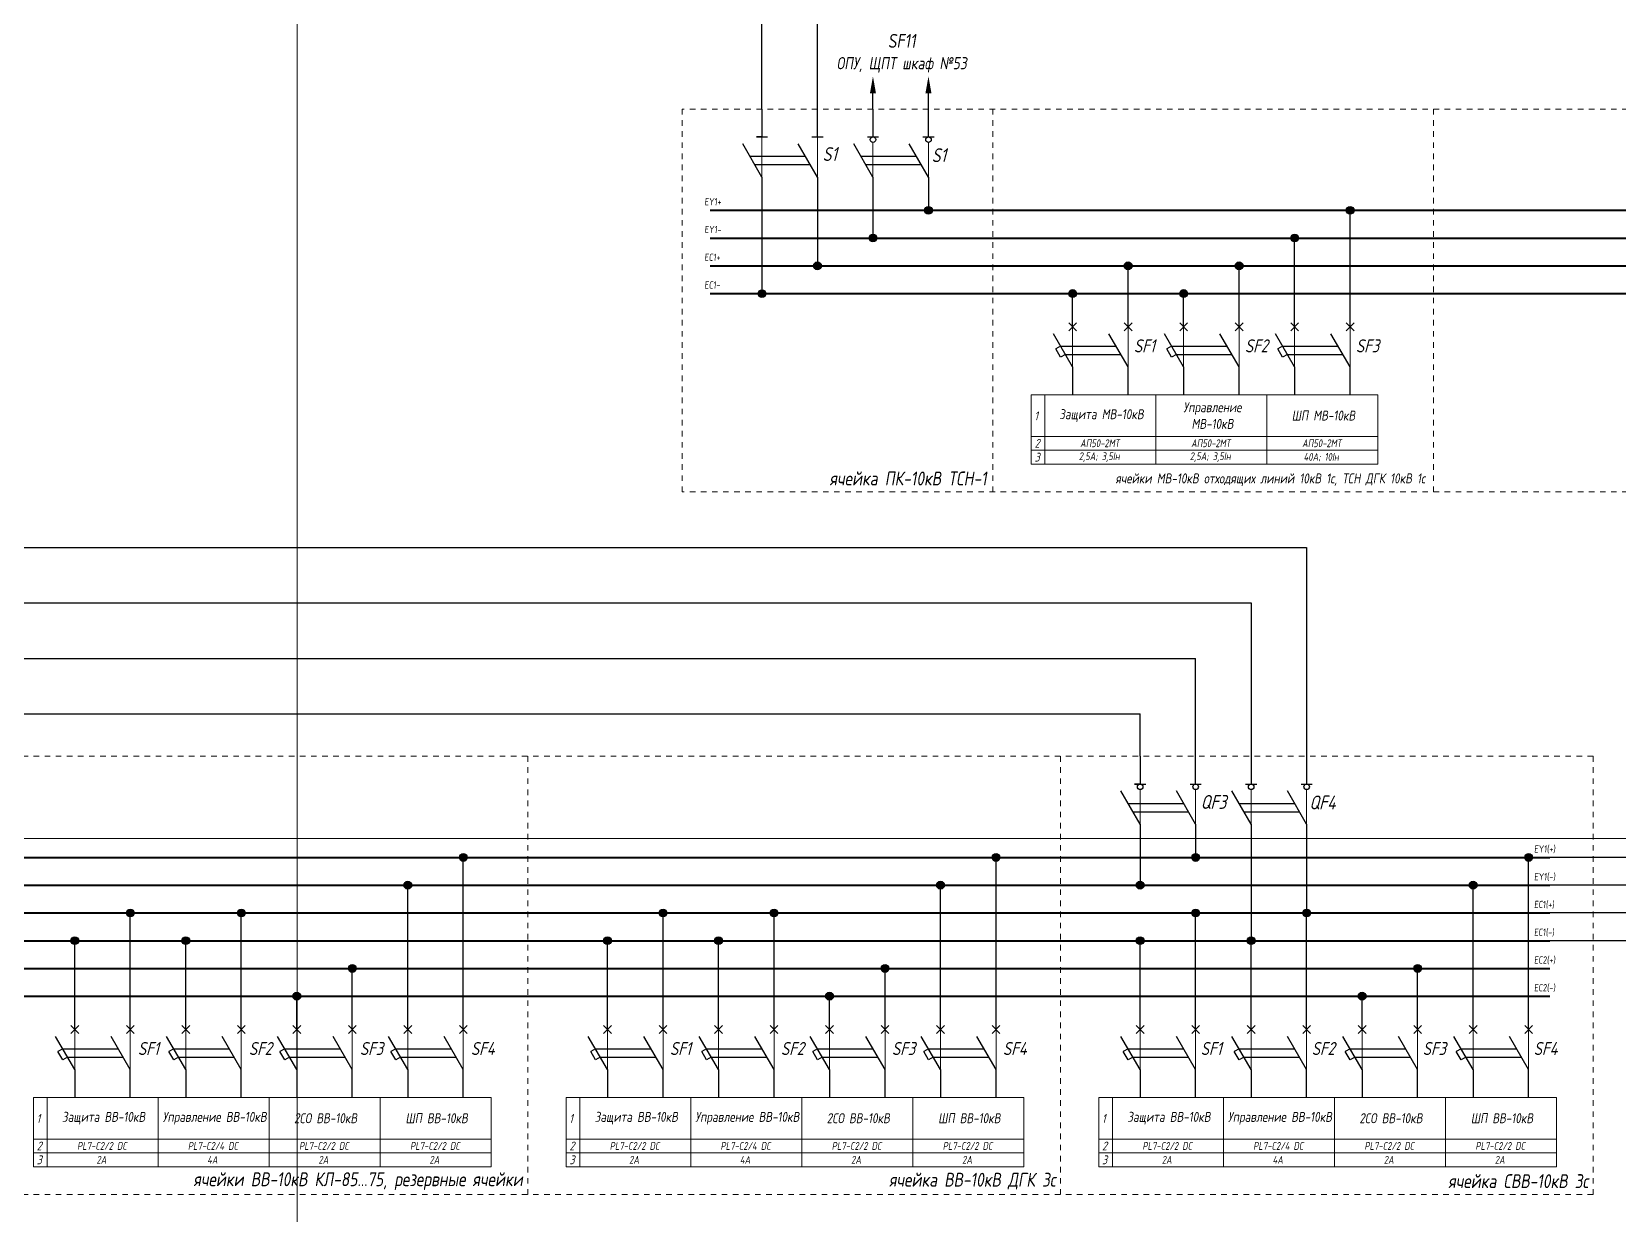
# Model space of a CAD drawing. Header units: millimetres. Extents: x 9 to 5215, y -207 to 4633.
# Drawn here: x 1338.5 to 1624.4, y 3935.3 to 4148.4 of the extents above; entities that cross this region are included whole.
import ezdxf

# ---------------------------------------------------------------- set-up
doc = ezdxf.new("R2010")
doc.units = ezdxf.units.MM
doc.linetypes.add('JIS_02_1.0', pattern=[2, 1, -1])
doc.layers.add('Разрывы', color=10, linetype='Continuous')
doc.layers.add('Рамка', color=1, linetype='Continuous', plot=False)
doc.styles.add('eskdw', font='GOST_ANT.TTF', dxfattribs={"oblique": 10})
doc.styles.get("Standard").update_dxf_attribs({"font": 'GOST_ANT.TTF', "oblique": 10, "height": 2.5})
doc.styles.add('Гост', font='GOST_ANT.TTF', dxfattribs={"oblique": 10, "height": 1.4})
doc.styles.add('Шины', font='gost_1.ttf', dxfattribs={"oblique": 5, "height": 1.2})

msp = doc.modelspace()

# ---------------------------------------------------------------- hatches: boundary and pattern name
for points in [[(1500.79, 4116.19, 1), (1499.39, 4116.19, 1)], [(1500.79, 4116.19, 1), (1499.39, 4116.19, 1)], [(1576.77, 4116.19, 1), (1575.37, 4116.19, 1)], [(1576.77, 4116.19, 1), (1575.37, 4116.19, 1)], [(1490.79, 4111.19, 1), (1489.39, 4111.19, 1)], [(1490.79, 4111.19, 1), (1489.39, 4111.19, 1)], [(1490.79, 4111.19, 1), (1489.39, 4111.19, 1)], [(1566.77, 4111.19, 1), (1565.37, 4111.19, 1)], [(1566.77, 4111.19, 1), (1565.37, 4111.19, 1)], [(1566.77, 4111.19, 1), (1565.37, 4111.19, 1)], [(1480.79, 4106.19, 1), (1479.39, 4106.19, 1)], [(1480.79, 4106.19, 1), (1479.39, 4106.19, 1)], [(1480.79, 4106.19, 1), (1479.39, 4106.19, 1)], [(1480.79, 4106.19, 1), (1479.39, 4106.19, 1)], [(1536.77, 4106.19, 1), (1535.37, 4106.19, 1)], [(1536.77, 4106.19, 1), (1535.37, 4106.19, 1)], [(1556.77, 4106.19, 1), (1555.37, 4106.19, 1)], [(1556.77, 4106.19, 1), (1555.37, 4106.19, 1)], [(1470.79, 4101.18, 1), (1469.39, 4101.18, 1)], [(1470.79, 4101.18, 1), (1469.39, 4101.18, 1)], [(1470.79, 4101.18, 1), (1469.39, 4101.18, 1)], [(1470.79, 4101.18, 1), (1469.39, 4101.18, 1)], [(1526.77, 4101.19, 1), (1525.37, 4101.19, 1)], [(1526.77, 4101.19, 1), (1525.37, 4101.19, 1)], [(1526.77, 4101.19, 1), (1525.37, 4101.19, 1)], [(1546.77, 4101.19, 1), (1545.37, 4101.19, 1)], [(1546.77, 4101.19, 1), (1545.37, 4101.19, 1)], [(1546.77, 4101.19, 1), (1545.37, 4101.19, 1)], [(1416.98, 3999.59, 1), (1415.58, 3999.59, 1)], [(1416.98, 3999.59, 1), (1415.58, 3999.59, 1)], [(1512.96, 3999.59, 1), (1511.56, 3999.59, 1)], [(1512.96, 3999.59, 1), (1511.56, 3999.59, 1)], [(1548.93, 3999.59, 1), (1547.53, 3999.59, 1)], [(1548.93, 3999.59, 1), (1547.53, 3999.59, 1)], [(1608.93, 3999.59, 1), (1607.53, 3999.59, 1)], [(1608.93, 3999.59, 1), (1607.53, 3999.59, 1)], [(1406.98, 3994.59, 1), (1405.58, 3994.59, 1)], [(1406.98, 3994.59, 1), (1405.58, 3994.59, 1)], [(1406.98, 3994.59, 1), (1405.58, 3994.59, 1)], [(1502.96, 3994.59, 1), (1501.56, 3994.59, 1)], [(1502.96, 3994.59, 1), (1501.56, 3994.59, 1)], [(1502.96, 3994.59, 1), (1501.56, 3994.59, 1)], [(1538.93, 3994.59, 1), (1537.53, 3994.59, 1)], [(1538.93, 3994.59, 1), (1537.53, 3994.59, 1)], [(1538.93, 3994.59, 1), (1537.53, 3994.59, 1)], [(1598.93, 3994.59, 1), (1597.53, 3994.59, 1)], [(1598.93, 3994.59, 1), (1597.53, 3994.59, 1)], [(1598.93, 3994.59, 1), (1597.53, 3994.59, 1)], [(1356.98, 3989.59, 1), (1355.58, 3989.59, 1)], [(1356.98, 3989.59, 1), (1355.58, 3989.59, 1)], [(1376.98, 3989.59, 1), (1375.58, 3989.59, 1)], [(1376.98, 3989.59, 1), (1375.58, 3989.59, 1)], [(1452.96, 3989.59, 1), (1451.56, 3989.59, 1)], [(1452.96, 3989.59, 1), (1451.56, 3989.59, 1)], [(1472.96, 3989.59, 1), (1471.56, 3989.59, 1)], [(1472.96, 3989.59, 1), (1471.56, 3989.59, 1)], [(1548.93, 3989.59, 1), (1547.53, 3989.59, 1)], [(1548.93, 3989.59, 1), (1547.53, 3989.59, 1)], [(1568.93, 3989.59, 1), (1567.53, 3989.59, 1)], [(1568.93, 3989.59, 1), (1567.53, 3989.59, 1)], [(1568.93, 3989.59, 1), (1567.53, 3989.59, 1)], [(1568.93, 3989.59, 1), (1567.53, 3989.59, 1)], [(1568.93, 3989.59, 1), (1567.53, 3989.59, 1)], [(1568.93, 3989.59, 1), (1567.53, 3989.59, 1)], [(1346.98, 3984.59, 1), (1345.58, 3984.59, 1)], [(1346.98, 3984.59, 1), (1345.58, 3984.59, 1)], [(1346.98, 3984.59, 1), (1345.58, 3984.59, 1)], [(1366.98, 3984.59, 1), (1365.58, 3984.59, 1)], [(1366.98, 3984.59, 1), (1365.58, 3984.59, 1)], [(1366.98, 3984.59, 1), (1365.58, 3984.59, 1)], [(1442.96, 3984.59, 1), (1441.56, 3984.59, 1)], [(1442.96, 3984.59, 1), (1441.56, 3984.59, 1)], [(1442.96, 3984.59, 1), (1441.56, 3984.59, 1)], [(1462.96, 3984.59, 1), (1461.56, 3984.59, 1)], [(1462.96, 3984.59, 1), (1461.56, 3984.59, 1)], [(1462.96, 3984.59, 1), (1461.56, 3984.59, 1)], [(1538.93, 3984.59, 1), (1537.53, 3984.59, 1)], [(1538.93, 3984.59, 1), (1537.53, 3984.59, 1)], [(1538.93, 3984.59, 1), (1537.53, 3984.59, 1)], [(1558.93, 3984.59, 1), (1557.53, 3984.59, 1)], [(1558.93, 3984.59, 1), (1557.53, 3984.59, 1)], [(1558.93, 3984.59, 1), (1557.53, 3984.59, 1)], [(1558.93, 3984.59, 1), (1557.53, 3984.59, 1)], [(1558.93, 3984.59, 1), (1557.53, 3984.59, 1)], [(1558.93, 3984.59, 1), (1557.53, 3984.59, 1)], [(1558.93, 3984.59, 1), (1557.53, 3984.59, 1)], [(1558.93, 3984.59, 1), (1557.53, 3984.59, 1)], [(1558.93, 3984.59, 1), (1557.53, 3984.59, 1)], [(1396.98, 3979.59, 1), (1395.58, 3979.59, 1)], [(1396.98, 3979.59, 1), (1395.58, 3979.59, 1)], [(1492.96, 3979.59, 1), (1491.56, 3979.59, 1)], [(1492.96, 3979.59, 1), (1491.56, 3979.59, 1)], [(1588.93, 3979.59, 1), (1587.53, 3979.59, 1)], [(1588.93, 3979.59, 1), (1587.53, 3979.59, 1)], [(1386.98, 3974.59, 1), (1385.58, 3974.59, 1)], [(1386.98, 3974.59, 1), (1385.58, 3974.59, 1)], [(1386.98, 3974.59, 1), (1385.58, 3974.59, 1)], [(1482.96, 3974.59, 1), (1481.56, 3974.59, 1)], [(1482.96, 3974.59, 1), (1481.56, 3974.59, 1)], [(1482.96, 3974.59, 1), (1481.56, 3974.59, 1)], [(1578.93, 3974.59, 1), (1577.53, 3974.59, 1)], [(1578.93, 3974.59, 1), (1577.53, 3974.59, 1)], [(1578.93, 3974.59, 1), (1577.53, 3974.59, 1)]]:
    msp.add_hatch(color=256).paths.add_polyline_path(points)

# ---------------------------------------------------------------- linework, layer by layer
for p, q in [((1470.09, 4134.43), (1470.09, 4247.02)), ((1480.09, 4134.43), (1480.09, 4247.02)), ((1490.09, 4134.42), (1490.09, 4137.25)), ((1500.09, 4134.42), (1500.09, 4137.25)), ((1470.09, 4134.42), (1470.09, 4129.42)), ((1480.09, 4129.42), (1480.09, 4134.43)), ((1490.09, 4134.42), (1490.09, 4129.42)), ((1500.09, 4129.42), (1500.09, 4136.36)), ((1470.09, 4122.18), (1466.63, 4128.18)), ((1470.09, 4129.42), (1469.09, 4129.42)), ((1469.09, 4129.42), (1471.09, 4129.42)), ((1480.09, 4122.18), (1476.63, 4128.18)), ((1479.09, 4129.42), (1481.09, 4129.42)), ((1490.09, 4122.18), (1486.63, 4128.18)), ((1489.09, 4129.42), (1491.09, 4129.42)), ((1500.09, 4122.18), (1496.63, 4128.18)), ((1499.09, 4129.42), (1501.09, 4129.42)), ((1467.49, 4126.68), (1467.49, 4126.68)), ((1467.49, 4126.68), (1467.49, 4126.68)), ((1467.93, 4125.93), (1477.93, 4125.93)), ((1477.49, 4126.68), (1477.49, 4126.68)), ((1487.49, 4126.68), (1487.49, 4126.68)), ((1487.49, 4126.68), (1487.49, 4126.68)), ((1487.93, 4125.93), (1497.93, 4125.93)), ((1497.49, 4126.68), (1497.49, 4126.68)), ((1468.79, 4124.43), (1478.79, 4124.43)), ((1470.09, 4122.18), (1470.09, 4101.18)), ((1480.09, 4122.18), (1480.09, 4106.18)), ((1488.79, 4124.43), (1498.79, 4124.43)), ((1490.09, 4122.18), (1490.09, 4111.19)), ((1500.09, 4122.18), (1500.09, 4116.18)), ((1576.07, 4100.19), (1576.07, 4116.19)), ((1566.07, 4101.19), (1566.07, 4111.19)), ((1536.07, 4100.19), (1536.07, 4106.19)), ((1556.07, 4100.19), (1556.07, 4106.19)), ((1576.07, 4100.19), (1576.07, 4106.19)), ((1576.07, 4100.19), (1576.07, 4106.19)), ((1526.07, 4100.19), (1526.07, 4101.19)), ((1526.07, 4095.19), (1526.07, 4100.19)), ((1536.07, 4095.19), (1536.07, 4100.19)), ((1536.07, 4095.19), (1536.07, 4100.19)), ((1546.07, 4100.19), (1546.07, 4101.19)), ((1546.07, 4095.19), (1546.07, 4100.19)), ((1556.07, 4095.19), (1556.07, 4100.19)), ((1556.07, 4095.19), (1556.07, 4100.19)), ((1566.07, 4100.19), (1566.07, 4101.19)), ((1566.07, 4100.19), (1566.07, 4101.19)), ((1566.07, 4095.19), (1566.07, 4100.19)), ((1576.07, 4095.19), (1576.07, 4100.19)), ((1576.07, 4095.19), (1576.07, 4100.19)), ((1526.07, 4087.96), (1522.61, 4093.96)), ((1525.36, 4094.49), (1526.78, 4095.9)), ((1526.78, 4094.49), (1525.36, 4095.9)), ((1536.07, 4087.96), (1532.61, 4093.96)), ((1535.36, 4094.49), (1536.78, 4095.9)), ((1536.78, 4094.49), (1535.36, 4095.9)), ((1546.07, 4087.96), (1542.61, 4093.96)), ((1545.36, 4094.49), (1546.78, 4095.9)), ((1546.78, 4094.49), (1545.36, 4095.9)), ((1556.07, 4087.96), (1552.61, 4093.96)), ((1555.36, 4094.49), (1556.78, 4095.9)), ((1556.78, 4094.49), (1555.36, 4095.9)), ((1566.07, 4087.96), (1562.61, 4093.96)), ((1565.36, 4094.49), (1566.78, 4095.9)), ((1566.78, 4094.49), (1565.36, 4095.9)), ((1576.07, 4087.96), (1572.61, 4093.96)), ((1575.36, 4094.49), (1576.78, 4095.9)), ((1576.78, 4094.49), (1575.36, 4095.9)), ((1523.9, 4091.71), (1523.04, 4091.21)), ((1523.9, 4089.71), (1523.04, 4091.21)), ((1523.9, 4091.71), (1533.9, 4091.71)), ((1533.47, 4092.46), (1533.47, 4092.46)), ((1543.9, 4091.71), (1543.04, 4091.21)), ((1543.9, 4089.71), (1543.04, 4091.21)), ((1543.9, 4091.71), (1553.9, 4091.71)), ((1553.47, 4092.46), (1553.47, 4092.46)), ((1563.9, 4091.71), (1563.04, 4091.21)), ((1563.9, 4089.71), (1563.04, 4091.21)), ((1563.9, 4091.71), (1573.9, 4091.71)), ((1573.47, 4092.46), (1573.47, 4092.46)), ((1524.77, 4090.21), (1523.9, 4089.71)), ((1524.77, 4090.21), (1534.77, 4090.21)), ((1526.07, 4087.96), (1526.07, 4082.96)), ((1536.07, 4082.96), (1536.07, 4087.96)), ((1544.77, 4090.21), (1543.9, 4089.71)), ((1544.77, 4090.21), (1554.77, 4090.21)), ((1546.07, 4087.96), (1546.07, 4082.96)), ((1556.07, 4082.96), (1556.07, 4087.96)), ((1564.77, 4090.21), (1563.9, 4089.71)), ((1564.77, 4090.21), (1574.77, 4090.21)), ((1566.07, 4087.96), (1566.07, 4082.96)), ((1576.07, 4082.96), (1576.07, 4087.96)), ((1224.33, 4055.46), (1568.23, 4055.46)), ((1568.23, 4055.46), (1568.23, 4012.81)), ((1214.33, 4045.46), (1558.23, 4045.46)), ((1558.23, 4045.46), (1558.23, 4012.81)), ((1048.03, 4035.46), (1548.23, 4035.46)), ((1548.23, 4012.81), (1548.23, 4035.46)), ((1194.33, 4025.46), (1538.23, 4025.46)), ((1538.23, 4017.81), (1538.23, 4025.46)), ((1538.23, 4017.81), (1538.23, 4012.81)), ((1538.23, 4005.58), (1534.77, 4011.58)), ((1538.23, 4012.81), (1537.23, 4012.81)), ((1537.23, 4012.81), (1539.23, 4012.81)), ((1548.23, 4005.58), (1544.77, 4011.58)), ((1547.23, 4012.81), (1549.23, 4012.81)), ((1558.23, 4005.58), (1554.77, 4011.58)), ((1557.23, 4012.81), (1559.23, 4012.81)), ((1568.23, 4005.58), (1564.77, 4011.58)), ((1567.23, 4012.81), (1569.23, 4012.81)), ((1535.64, 4010.08), (1535.64, 4010.08)), ((1535.64, 4010.08), (1535.64, 4010.08)), ((1536.07, 4009.33), (1546.07, 4009.33)), ((1536.94, 4007.83), (1546.94, 4007.83)), ((1545.64, 4010.08), (1545.64, 4010.08)), ((1555.64, 4010.08), (1555.64, 4010.08)), ((1555.64, 4010.08), (1555.64, 4010.08)), ((1556.07, 4009.33), (1566.07, 4009.33)), ((1556.94, 4007.83), (1566.94, 4007.83)), ((1565.64, 4010.08), (1565.64, 4010.08)), ((1538.23, 4005.58), (1538.23, 3994.59)), ((1548.23, 4005.58), (1548.23, 3999.59)), ((1558.23, 4005.58), (1558.23, 3994.59)), ((1568.23, 4005.58), (1568.23, 3999.58)), ((1416.28, 3973.59), (1416.28, 3999.59)), ((1512.26, 3973.59), (1512.26, 3999.59)), ((1568.23, 3999.58), (1568.23, 3989.59)), ((1608.23, 3973.59), (1608.23, 3999.59)), ((1629.85, 3999.59), (1612.07, 3999.59)), ((1406.28, 3973.59), (1406.28, 3994.59)), ((1502.26, 3973.59), (1502.26, 3994.59)), ((1558.23, 3994.59), (1558.23, 3984.59)), ((1598.23, 3973.59), (1598.23, 3994.59)), ((1629.85, 3994.59), (1612.07, 3994.59)), ((1356.28, 3973.59), (1356.28, 3989.59)), ((1376.28, 3973.59), (1376.28, 3989.59)), ((1452.26, 3973.59), (1452.26, 3989.59)), ((1472.26, 3973.59), (1472.26, 3989.59)), ((1548.23, 3973.59), (1548.23, 3989.59)), ((1568.23, 3973.59), (1568.23, 3989.59)), ((1629.85, 3989.59), (1612.07, 3989.59)), ((1346.28, 3973.59), (1346.28, 3984.59)), ((1366.28, 3973.59), (1366.28, 3984.59)), ((1442.26, 3973.59), (1442.26, 3984.59)), ((1462.26, 3973.59), (1462.26, 3984.59)), ((1538.23, 3973.59), (1538.23, 3984.59)), ((1558.23, 3973.59), (1558.23, 3984.59)), ((1629.85, 3984.59), (1612.07, 3984.59)), ((1396.28, 3973.59), (1396.28, 3979.59)), ((1396.28, 3973.59), (1396.28, 3979.59)), ((1396.28, 3973.59), (1396.28, 3979.59)), ((1492.26, 3973.59), (1492.26, 3979.59)), ((1492.26, 3973.59), (1492.26, 3979.59)), ((1492.26, 3973.59), (1492.26, 3979.59)), ((1588.23, 3973.59), (1588.23, 3979.59)), ((1588.23, 3973.59), (1588.23, 3979.59)), ((1588.23, 3973.59), (1588.23, 3979.59)), ((1346.28, 3968.59), (1346.28, 3973.59)), ((1356.28, 3968.59), (1356.28, 3973.59)), ((1356.28, 3968.59), (1356.28, 3973.59)), ((1366.28, 3968.59), (1366.28, 3973.59)), ((1376.28, 3968.59), (1376.28, 3973.59)), ((1376.28, 3968.59), (1376.28, 3973.59)), ((1386.28, 3973.59), (1386.28, 3974.59)), ((1386.28, 3973.59), (1386.28, 3974.59)), ((1386.28, 3968.59), (1386.28, 3973.59)), ((1396.28, 3968.59), (1396.28, 3973.59)), ((1396.28, 3968.59), (1396.28, 3973.59)), ((1406.28, 3968.59), (1406.28, 3973.59)), ((1416.28, 3968.59), (1416.28, 3973.59)), ((1416.28, 3968.59), (1416.28, 3973.59)), ((1442.26, 3968.59), (1442.26, 3973.59)), ((1452.26, 3968.59), (1452.26, 3973.59)), ((1452.26, 3968.59), (1452.26, 3973.59)), ((1462.26, 3968.59), (1462.26, 3973.59)), ((1472.26, 3968.59), (1472.26, 3973.59)), ((1472.26, 3968.59), (1472.26, 3973.59)), ((1482.26, 3973.59), (1482.26, 3974.59)), ((1482.26, 3973.59), (1482.26, 3974.59)), ((1482.26, 3968.59), (1482.26, 3973.59)), ((1492.26, 3968.59), (1492.26, 3973.59)), ((1492.26, 3968.59), (1492.26, 3973.59)), ((1502.26, 3968.59), (1502.26, 3973.59)), ((1512.26, 3968.59), (1512.26, 3973.59)), ((1512.26, 3968.59), (1512.26, 3973.59)), ((1538.23, 3968.59), (1538.23, 3973.59)), ((1548.23, 3968.59), (1548.23, 3973.59)), ((1548.23, 3968.59), (1548.23, 3973.59)), ((1558.23, 3968.59), (1558.23, 3973.59)), ((1568.23, 3968.59), (1568.23, 3973.59)), ((1568.23, 3968.59), (1568.23, 3973.59)), ((1578.23, 3973.59), (1578.23, 3974.59)), ((1578.23, 3973.59), (1578.23, 3974.59)), ((1578.23, 3968.59), (1578.23, 3973.59)), ((1588.23, 3968.59), (1588.23, 3973.59)), ((1588.23, 3968.59), (1588.23, 3973.59)), ((1598.23, 3968.59), (1598.23, 3973.59)), ((1608.23, 3974.59), (1612.07, 3974.59)), ((1608.23, 3968.59), (1608.23, 3973.59)), ((1608.23, 3968.59), (1608.23, 3973.59)), ((1345.58, 3967.88), (1346.99, 3969.3)), ((1346.99, 3967.88), (1345.58, 3969.3)), ((1355.58, 3967.88), (1356.99, 3969.3)), ((1356.99, 3967.88), (1355.58, 3969.3)), ((1365.58, 3967.88), (1366.99, 3969.3)), ((1366.99, 3967.88), (1365.58, 3969.3)), ((1375.58, 3967.88), (1376.99, 3969.3)), ((1376.99, 3967.88), (1375.58, 3969.3)), ((1385.58, 3967.88), (1386.99, 3969.3)), ((1386.99, 3967.88), (1385.58, 3969.3)), ((1395.58, 3967.88), (1396.99, 3969.3)), ((1396.99, 3967.88), (1395.58, 3969.3)), ((1405.58, 3967.88), (1406.99, 3969.3)), ((1406.99, 3967.88), (1405.58, 3969.3)), ((1415.58, 3967.88), (1416.99, 3969.3)), ((1416.99, 3967.88), (1415.58, 3969.3)), ((1441.55, 3967.88), (1442.97, 3969.3)), ((1442.97, 3967.88), (1441.55, 3969.3)), ((1451.55, 3967.88), (1452.97, 3969.3)), ((1452.97, 3967.88), (1451.55, 3969.3)), ((1461.55, 3967.88), (1462.97, 3969.3)), ((1462.97, 3967.88), (1461.55, 3969.3)), ((1471.55, 3967.88), (1472.97, 3969.3)), ((1472.97, 3967.88), (1471.55, 3969.3)), ((1481.55, 3967.88), (1482.97, 3969.3)), ((1482.97, 3967.88), (1481.55, 3969.3)), ((1491.55, 3967.88), (1492.97, 3969.3)), ((1492.97, 3967.88), (1491.55, 3969.3)), ((1501.55, 3967.88), (1502.97, 3969.3)), ((1502.97, 3967.88), (1501.55, 3969.3)), ((1511.55, 3967.88), (1512.97, 3969.3)), ((1512.97, 3967.88), (1511.55, 3969.3)), ((1537.53, 3967.88), (1538.94, 3969.3)), ((1538.94, 3967.88), (1537.53, 3969.3)), ((1547.53, 3967.88), (1548.94, 3969.3)), ((1548.94, 3967.88), (1547.53, 3969.3)), ((1557.53, 3967.88), (1558.94, 3969.3)), ((1558.94, 3967.88), (1557.53, 3969.3)), ((1567.53, 3967.88), (1568.94, 3969.3)), ((1568.94, 3967.88), (1567.53, 3969.3)), ((1577.53, 3967.88), (1578.94, 3969.3)), ((1578.94, 3967.88), (1577.53, 3969.3)), ((1587.53, 3967.88), (1588.94, 3969.3)), ((1588.94, 3967.88), (1587.53, 3969.3)), ((1597.53, 3967.88), (1598.94, 3969.3)), ((1598.94, 3967.88), (1597.53, 3969.3)), ((1607.53, 3967.88), (1608.94, 3969.3)), ((1608.94, 3967.88), (1607.53, 3969.3)), ((1346.28, 3961.36), (1342.82, 3967.36)), ((1344.12, 3965.11), (1343.25, 3964.61)), ((1344.12, 3965.11), (1354.12, 3965.11)), ((1356.28, 3961.36), (1352.82, 3967.36)), ((1353.68, 3965.86), (1353.68, 3965.86)), ((1366.28, 3961.36), (1362.82, 3967.36)), ((1364.12, 3965.11), (1363.25, 3964.61)), ((1364.12, 3965.11), (1374.12, 3965.11)), ((1376.28, 3961.36), (1372.82, 3967.36)), ((1373.68, 3965.86), (1373.68, 3965.86)), ((1386.28, 3961.36), (1382.82, 3967.36)), ((1384.12, 3965.11), (1383.25, 3964.61)), ((1384.12, 3965.11), (1394.12, 3965.11)), ((1396.28, 3961.36), (1392.82, 3967.36)), ((1393.68, 3965.86), (1393.68, 3965.86)), ((1406.28, 3961.36), (1402.82, 3967.36)), ((1404.12, 3965.11), (1403.25, 3964.61)), ((1404.12, 3965.11), (1414.12, 3965.11)), ((1416.28, 3961.36), (1412.82, 3967.36)), ((1413.68, 3965.86), (1413.68, 3965.86)), ((1442.26, 3961.36), (1438.79, 3967.36)), ((1440.09, 3965.11), (1439.23, 3964.61)), ((1440.09, 3965.11), (1450.09, 3965.11)), ((1452.26, 3961.36), (1448.79, 3967.36)), ((1449.66, 3965.86), (1449.66, 3965.86)), ((1462.26, 3961.36), (1458.79, 3967.36)), ((1460.09, 3965.11), (1459.23, 3964.61)), ((1460.09, 3965.11), (1470.09, 3965.11)), ((1472.26, 3961.36), (1468.79, 3967.36)), ((1469.66, 3965.86), (1469.66, 3965.86)), ((1482.26, 3961.36), (1478.79, 3967.36)), ((1480.09, 3965.11), (1479.23, 3964.61)), ((1480.09, 3965.11), (1490.09, 3965.11)), ((1492.26, 3961.36), (1488.79, 3967.36)), ((1489.66, 3965.86), (1489.66, 3965.86)), ((1502.26, 3961.36), (1498.79, 3967.36)), ((1500.09, 3965.11), (1499.23, 3964.61)), ((1500.09, 3965.11), (1510.09, 3965.11)), ((1512.26, 3961.36), (1508.79, 3967.36)), ((1509.66, 3965.86), (1509.66, 3965.86)), ((1538.23, 3961.36), (1534.77, 3967.36)), ((1536.07, 3965.11), (1535.2, 3964.61)), ((1536.07, 3965.11), (1546.07, 3965.11)), ((1548.23, 3961.36), (1544.77, 3967.36)), ((1545.64, 3965.86), (1545.64, 3965.86)), ((1558.23, 3961.36), (1554.77, 3967.36)), ((1556.07, 3965.11), (1555.2, 3964.61)), ((1556.07, 3965.11), (1566.07, 3965.11)), ((1568.23, 3961.36), (1564.77, 3967.36)), ((1565.64, 3965.86), (1565.64, 3965.86)), ((1578.23, 3961.36), (1574.77, 3967.36)), ((1576.07, 3965.11), (1575.2, 3964.61)), ((1576.07, 3965.11), (1586.07, 3965.11)), ((1588.23, 3961.36), (1584.77, 3967.36)), ((1585.64, 3965.86), (1585.64, 3965.86)), ((1598.23, 3961.36), (1594.77, 3967.36)), ((1596.07, 3965.11), (1595.2, 3964.61)), ((1596.07, 3965.11), (1606.07, 3965.11)), ((1608.23, 3961.36), (1604.77, 3967.36)), ((1605.64, 3965.86), (1605.64, 3965.86)), ((1344.12, 3963.11), (1343.25, 3964.61)), ((1344.98, 3963.61), (1344.12, 3963.11)), ((1344.98, 3963.61), (1354.98, 3963.61)), ((1364.12, 3963.11), (1363.25, 3964.61)), ((1364.98, 3963.61), (1364.12, 3963.11)), ((1364.98, 3963.61), (1374.98, 3963.61)), ((1384.12, 3963.11), (1383.25, 3964.61)), ((1384.98, 3963.61), (1384.12, 3963.11)), ((1384.98, 3963.61), (1394.98, 3963.61)), ((1404.12, 3963.11), (1403.25, 3964.61)), ((1404.98, 3963.61), (1404.12, 3963.11)), ((1404.98, 3963.61), (1414.98, 3963.61)), ((1440.09, 3963.11), (1439.23, 3964.61)), ((1440.96, 3963.61), (1440.09, 3963.11)), ((1440.96, 3963.61), (1450.96, 3963.61)), ((1460.09, 3963.11), (1459.23, 3964.61)), ((1460.96, 3963.61), (1460.09, 3963.11)), ((1460.96, 3963.61), (1470.96, 3963.61)), ((1480.09, 3963.11), (1479.23, 3964.61)), ((1480.96, 3963.61), (1480.09, 3963.11)), ((1480.96, 3963.61), (1490.96, 3963.61)), ((1500.09, 3963.11), (1499.23, 3964.61)), ((1500.96, 3963.61), (1500.09, 3963.11)), ((1500.96, 3963.61), (1510.96, 3963.61)), ((1536.07, 3963.11), (1535.2, 3964.61)), ((1536.94, 3963.61), (1536.07, 3963.11)), ((1536.94, 3963.61), (1546.94, 3963.61)), ((1556.07, 3963.11), (1555.2, 3964.61)), ((1556.94, 3963.61), (1556.07, 3963.11)), ((1556.94, 3963.61), (1566.94, 3963.61)), ((1576.07, 3963.11), (1575.2, 3964.61)), ((1576.94, 3963.61), (1576.07, 3963.11)), ((1576.94, 3963.61), (1586.94, 3963.61)), ((1596.07, 3963.11), (1595.2, 3964.61)), ((1596.94, 3963.61), (1596.07, 3963.11)), ((1596.94, 3963.61), (1606.94, 3963.61)), ((1346.28, 3961.36), (1346.28, 3956.36)), ((1356.28, 3956.36), (1356.28, 3961.36)), ((1366.28, 3961.36), (1366.28, 3956.36)), ((1376.28, 3956.36), (1376.28, 3961.36)), ((1386.28, 3961.36), (1386.28, 3956.36)), ((1396.28, 3956.36), (1396.28, 3961.36)), ((1406.28, 3961.36), (1406.28, 3956.36)), ((1416.28, 3956.36), (1416.28, 3961.36)), ((1442.26, 3961.36), (1442.26, 3956.36)), ((1452.26, 3956.36), (1452.26, 3961.36)), ((1462.26, 3961.36), (1462.26, 3956.36)), ((1472.26, 3956.36), (1472.26, 3961.36)), ((1482.26, 3961.36), (1482.26, 3956.36)), ((1492.26, 3956.36), (1492.26, 3961.36)), ((1502.26, 3961.36), (1502.26, 3956.36)), ((1512.26, 3956.36), (1512.26, 3961.36)), ((1538.23, 3961.36), (1538.23, 3956.36)), ((1548.23, 3956.36), (1548.23, 3961.36)), ((1558.23, 3961.36), (1558.23, 3956.36)), ((1568.23, 3956.36), (1568.23, 3961.36)), ((1578.23, 3961.36), (1578.23, 3956.36)), ((1588.23, 3956.36), (1588.23, 3961.36)), ((1598.23, 3961.36), (1598.23, 3956.36)), ((1608.23, 3956.36), (1608.23, 3961.36))]:
    msp.add_line(p, q)
at = {"linetype": 'JIS_02_1.0', "lineweight": 15}
for p, q in [((1455.73, 4134.43), (1455.73, 4065.46)), ((1804.09, 4134.43), (1455.73, 4134.43)), ((1511.71, 4134.43), (1511.71, 4065.46)), ((1591.07, 4134.43), (1591.07, 4065.46)), ((1591.07, 4124.43), (1591.07, 4065.46)), ((1591.07, 4124.43), (1591.07, 4065.46)), ((1804.09, 4065.46), (1455.73, 4065.46)), ((1427.9, 4017.83), (1427.9, 3938.86)), ((1427.9, 4007.83), (1427.9, 3938.86)), ((1619.85, 4007.83), (1619.85, 3938.86))]:
    msp.add_line(p, q, dxfattribs=at)
at = {"lineweight": 40}
for p, q in [((1460.73, 4116.19), (1591.07, 4116.19)), ((1591.07, 4116.19), (1626.78, 4116.19)), ((1460.73, 4111.19), (1591.07, 4111.19)), ((1591.07, 4111.19), (1626.78, 4111.19)), ((1460.73, 4106.19), (1591.07, 4106.19)), ((1591.07, 4106.19), (1626.78, 4106.19)), ((1460.73, 4101.19), (1591.07, 4101.19)), ((1591.07, 4101.19), (1626.78, 4101.19)), ((1184.97, 3999.59), (1612.07, 3999.59)), ((1184.97, 3994.59), (1612.07, 3994.59)), ((1184.97, 3989.59), (1612.07, 3989.59)), ((1184.97, 3984.59), (1612.07, 3984.59)), ((1184.97, 3979.59), (1612.07, 3979.59)), ((1184.97, 3974.59), (1612.07, 3974.59))]:
    msp.add_line(p, q, dxfattribs=at)
at = {"lineweight": 9}
for p, q in [((1518.62, 4082.96), (1521.07, 4082.96)), ((1518.62, 4082.96), (1518.62, 4070.46)), ((1521.07, 4082.96), (1521.07, 4070.46)), ((1521.07, 4082.96), (1521.07, 4070.46)), ((1521.07, 4082.96), (1541.07, 4082.96)), ((1541.07, 4082.96), (1541.07, 4070.46)), ((1541.07, 4082.96), (1541.07, 4070.46)), ((1541.07, 4082.96), (1561.07, 4082.96)), ((1561.07, 4082.96), (1561.07, 4070.46)), ((1561.07, 4082.96), (1561.07, 4070.46)), ((1561.07, 4082.96), (1581.07, 4082.96)), ((1561.07, 4082.96), (1561.07, 4070.46)), ((1581.07, 4082.96), (1581.07, 4070.46)), ((1521.07, 4077.96), (1521.07, 4070.46)), ((1521.07, 4077.96), (1521.07, 4070.46)), ((1521.07, 4077.96), (1521.07, 4070.46)), ((1541.07, 4077.96), (1541.07, 4070.46)), ((1541.07, 4077.96), (1541.07, 4070.46)), ((1541.07, 4077.96), (1541.07, 4070.46)), ((1561.07, 4077.96), (1561.07, 4070.46)), ((1561.07, 4077.96), (1561.07, 4070.46)), ((1561.07, 4077.96), (1561.07, 4070.46)), ((1518.62, 4075.46), (1581.07, 4075.46)), ((1518.62, 4072.96), (1521.07, 4072.96)), ((1521.07, 4072.96), (1541.07, 4072.96)), ((1541.07, 4072.96), (1561.07, 4072.96)), ((1561.07, 4072.96), (1581.07, 4072.96)), ((1518.62, 4070.46), (1521.07, 4070.46)), ((1521.07, 4070.46), (1541.07, 4070.46)), ((1541.07, 4070.46), (1561.07, 4070.46)), ((1561.07, 4070.46), (1581.07, 4070.46)), ((1338.84, 3956.36), (1341.28, 3956.36)), ((1338.84, 3956.36), (1338.84, 3943.86)), ((1341.28, 3956.36), (1341.28, 3943.86)), ((1341.28, 3956.36), (1341.28, 3943.86)), ((1341.28, 3956.36), (1361.28, 3956.36)), ((1361.28, 3956.36), (1361.28, 3943.86)), ((1361.28, 3956.36), (1361.28, 3943.86)), ((1361.28, 3956.36), (1381.28, 3956.36)), ((1381.28, 3956.36), (1381.28, 3943.86)), ((1381.28, 3956.36), (1381.28, 3943.86)), ((1381.28, 3956.36), (1401.28, 3956.36)), ((1381.28, 3956.36), (1381.28, 3943.86)), ((1401.28, 3956.36), (1401.28, 3943.86)), ((1401.28, 3956.36), (1421.28, 3956.36)), ((1421.28, 3956.36), (1421.28, 3943.86)), ((1434.81, 3956.36), (1437.26, 3956.36)), ((1434.81, 3956.36), (1434.81, 3943.86)), ((1437.26, 3956.36), (1437.26, 3943.86)), ((1437.26, 3956.36), (1437.26, 3943.86)), ((1437.26, 3956.36), (1457.26, 3956.36)), ((1457.26, 3956.36), (1457.26, 3943.86)), ((1457.26, 3956.36), (1457.26, 3943.86)), ((1457.26, 3956.36), (1477.26, 3956.36)), ((1477.26, 3956.36), (1477.26, 3943.86)), ((1477.26, 3956.36), (1477.26, 3943.86)), ((1477.26, 3956.36), (1497.26, 3956.36)), ((1477.26, 3956.36), (1477.26, 3943.86)), ((1497.26, 3956.36), (1497.26, 3943.86)), ((1497.26, 3956.36), (1517.26, 3956.36)), ((1517.26, 3956.36), (1517.26, 3943.86)), ((1530.79, 3956.36), (1533.23, 3956.36)), ((1530.79, 3956.36), (1530.79, 3943.86)), ((1533.23, 3956.36), (1533.23, 3943.86)), ((1533.23, 3956.36), (1533.23, 3943.86)), ((1533.23, 3956.36), (1553.23, 3956.36)), ((1553.23, 3956.36), (1553.23, 3943.86)), ((1553.23, 3956.36), (1553.23, 3943.86)), ((1553.23, 3956.36), (1573.23, 3956.36)), ((1573.23, 3956.36), (1573.23, 3943.86)), ((1573.23, 3956.36), (1573.23, 3943.86)), ((1573.23, 3956.36), (1593.23, 3956.36)), ((1573.23, 3956.36), (1573.23, 3943.86)), ((1593.23, 3956.36), (1593.23, 3943.86)), ((1593.23, 3956.36), (1613.23, 3956.36)), ((1613.23, 3956.36), (1613.23, 3943.86)), ((1341.28, 3951.36), (1341.28, 3943.86)), ((1341.28, 3951.36), (1341.28, 3943.86)), ((1341.28, 3951.36), (1341.28, 3943.86)), ((1361.28, 3951.36), (1361.28, 3943.86)), ((1361.28, 3951.36), (1361.28, 3943.86)), ((1361.28, 3951.36), (1361.28, 3943.86)), ((1381.28, 3951.36), (1381.28, 3943.86)), ((1381.28, 3951.36), (1381.28, 3943.86)), ((1381.28, 3951.36), (1381.28, 3943.86)), ((1437.26, 3951.36), (1437.26, 3943.86)), ((1437.26, 3951.36), (1437.26, 3943.86)), ((1437.26, 3951.36), (1437.26, 3943.86)), ((1457.26, 3951.36), (1457.26, 3943.86)), ((1457.26, 3951.36), (1457.26, 3943.86)), ((1457.26, 3951.36), (1457.26, 3943.86)), ((1477.26, 3951.36), (1477.26, 3943.86)), ((1477.26, 3951.36), (1477.26, 3943.86)), ((1477.26, 3951.36), (1477.26, 3943.86)), ((1533.23, 3951.36), (1533.23, 3943.86)), ((1533.23, 3951.36), (1533.23, 3943.86)), ((1533.23, 3951.36), (1533.23, 3943.86)), ((1553.23, 3951.36), (1553.23, 3943.86)), ((1553.23, 3951.36), (1553.23, 3943.86)), ((1553.23, 3951.36), (1553.23, 3943.86)), ((1573.23, 3951.36), (1573.23, 3943.86)), ((1573.23, 3951.36), (1573.23, 3943.86)), ((1573.23, 3951.36), (1573.23, 3943.86)), ((1338.84, 3948.86), (1421.28, 3948.86)), ((1434.81, 3948.86), (1517.26, 3948.86)), ((1530.79, 3948.86), (1613.23, 3948.86)), ((1338.84, 3946.36), (1341.28, 3946.36)), ((1341.28, 3946.36), (1361.28, 3946.36)), ((1361.28, 3946.36), (1381.28, 3946.36)), ((1381.28, 3946.36), (1401.28, 3946.36)), ((1401.28, 3946.36), (1421.28, 3946.36)), ((1434.81, 3946.36), (1437.26, 3946.36)), ((1437.26, 3946.36), (1457.26, 3946.36)), ((1457.26, 3946.36), (1477.26, 3946.36)), ((1477.26, 3946.36), (1497.26, 3946.36)), ((1497.26, 3946.36), (1517.26, 3946.36)), ((1530.79, 3946.36), (1533.23, 3946.36)), ((1533.23, 3946.36), (1553.23, 3946.36)), ((1553.23, 3946.36), (1573.23, 3946.36)), ((1573.23, 3946.36), (1593.23, 3946.36)), ((1593.23, 3946.36), (1613.23, 3946.36)), ((1338.84, 3943.86), (1341.28, 3943.86)), ((1341.28, 3943.86), (1361.28, 3943.86)), ((1361.28, 3943.86), (1381.28, 3943.86)), ((1381.28, 3943.86), (1401.28, 3943.86)), ((1401.28, 3943.86), (1421.28, 3943.86)), ((1434.81, 3943.86), (1437.26, 3943.86)), ((1437.26, 3943.86), (1457.26, 3943.86)), ((1457.26, 3943.86), (1477.26, 3943.86)), ((1477.26, 3943.86), (1497.26, 3943.86)), ((1497.26, 3943.86), (1517.26, 3943.86)), ((1530.79, 3943.86), (1533.23, 3943.86)), ((1533.23, 3943.86), (1553.23, 3943.86)), ((1553.23, 3943.86), (1573.23, 3943.86)), ((1573.23, 3943.86), (1593.23, 3943.86)), ((1593.23, 3943.86), (1613.23, 3943.86))]:
    msp.add_line(p, q, dxfattribs=at)
at = {"linetype": 'JIS_02_1.0', "lineweight": 9}
for p, q in [((1619.85, 4017.83), (1179.97, 4017.83)), ((1523.88, 4017.83), (1523.88, 3938.86)), ((1619.85, 4017.83), (1619.85, 3938.86)), ((1427.9, 4007.83), (1427.9, 3938.86)), ((1619.85, 3938.86), (1179.97, 3938.86))]:
    msp.add_line(p, q, dxfattribs=at)
at = {"ltscale": 5}
for points in [[(1490.09, 4140.32, 0, 1.09, 0), (1490.09, 4137.25, 0, 1.09, 0)], [(1500.09, 4140.32, 0, 1.09, 0), (1500.09, 4137.25, 0, 1.09, 0)]]:
    msp.add_lwpolyline(points, format="xyseb", dxfattribs=at)
for centre, radius in [((1490.09, 4128.92), 0.5), ((1500.09, 4128.92), 0.5), ((1500.09, 4116.19), 0.7), ((1500.09, 4116.19), 0.7), ((1576.07, 4116.19), 0.7), ((1576.07, 4116.19), 0.7), ((1490.09, 4111.19), 0.7), ((1490.09, 4111.19), 0.7), ((1490.09, 4111.19), 0.7), ((1566.07, 4111.19), 0.7), ((1566.07, 4111.19), 0.7), ((1566.07, 4111.19), 0.7), ((1480.09, 4106.19), 0.7), ((1480.09, 4106.19), 0.7), ((1480.09, 4106.19), 0.7), ((1480.09, 4106.19), 0.7), ((1536.07, 4106.19), 0.7), ((1536.07, 4106.19), 0.7), ((1556.07, 4106.19), 0.7), ((1556.07, 4106.19), 0.7), ((1470.09, 4101.18), 0.7), ((1470.09, 4101.18), 0.7), ((1470.09, 4101.18), 0.7), ((1470.09, 4101.18), 0.7), ((1526.07, 4101.19), 0.7), ((1526.07, 4101.19), 0.7), ((1526.07, 4101.19), 0.7), ((1546.07, 4101.19), 0.7), ((1546.07, 4101.19), 0.7), ((1546.07, 4101.19), 0.7), ((1538.23, 4012.31), 0.5), ((1548.23, 4012.31), 0.5), ((1558.23, 4012.31), 0.5), ((1568.23, 4012.31), 0.5), ((1416.28, 3999.59), 0.7), ((1416.28, 3999.59), 0.7), ((1512.26, 3999.59), 0.7), ((1512.26, 3999.59), 0.7), ((1548.23, 3999.59), 0.7), ((1548.23, 3999.59), 0.7), ((1608.23, 3999.59), 0.7), ((1608.23, 3999.59), 0.7), ((1406.28, 3994.59), 0.7), ((1406.28, 3994.59), 0.7), ((1406.28, 3994.59), 0.7), ((1502.26, 3994.59), 0.7), ((1502.26, 3994.59), 0.7), ((1502.26, 3994.59), 0.7), ((1538.23, 3994.59), 0.7), ((1538.23, 3994.59), 0.7), ((1538.23, 3994.59), 0.7), ((1598.23, 3994.59), 0.7), ((1598.23, 3994.59), 0.7), ((1598.23, 3994.59), 0.7), ((1356.28, 3989.59), 0.7), ((1356.28, 3989.59), 0.7), ((1376.28, 3989.59), 0.7), ((1376.28, 3989.59), 0.7), ((1452.26, 3989.59), 0.7), ((1452.26, 3989.59), 0.7), ((1472.26, 3989.59), 0.7), ((1472.26, 3989.59), 0.7), ((1548.23, 3989.59), 0.7), ((1548.23, 3989.59), 0.7), ((1568.23, 3989.59), 0.7), ((1568.23, 3989.59), 0.7), ((1568.23, 3989.59), 0.7), ((1568.23, 3989.59), 0.7), ((1568.23, 3989.59), 0.7), ((1568.23, 3989.59), 0.7), ((1346.28, 3984.59), 0.7), ((1346.28, 3984.59), 0.7), ((1346.28, 3984.59), 0.7), ((1366.28, 3984.59), 0.7), ((1366.28, 3984.59), 0.7), ((1366.28, 3984.59), 0.7), ((1442.26, 3984.59), 0.7), ((1442.26, 3984.59), 0.7), ((1442.26, 3984.59), 0.7), ((1462.26, 3984.59), 0.7), ((1462.26, 3984.59), 0.7), ((1462.26, 3984.59), 0.7), ((1538.23, 3984.59), 0.7), ((1538.23, 3984.59), 0.7), ((1538.23, 3984.59), 0.7), ((1558.23, 3984.59), 0.7), ((1558.23, 3984.59), 0.7), ((1558.23, 3984.59), 0.7), ((1558.23, 3984.59), 0.7), ((1558.23, 3984.59), 0.7), ((1558.23, 3984.59), 0.7), ((1558.23, 3984.59), 0.7), ((1558.23, 3984.59), 0.7), ((1558.23, 3984.59), 0.7), ((1396.28, 3979.59), 0.7), ((1396.28, 3979.59), 0.7), ((1492.26, 3979.59), 0.7), ((1492.26, 3979.59), 0.7), ((1588.23, 3979.59), 0.7), ((1588.23, 3979.59), 0.7), ((1386.28, 3974.59), 0.7), ((1386.28, 3974.59), 0.7), ((1386.28, 3974.59), 0.7), ((1482.26, 3974.59), 0.7), ((1482.26, 3974.59), 0.7), ((1482.26, 3974.59), 0.7), ((1578.23, 3974.59), 0.7), ((1578.23, 3974.59), 0.7), ((1578.23, 3974.59), 0.7)]:
    msp.add_circle(centre, radius)
at = {"layer": 'Разрывы', "lineweight": 13}
for p, q in [((1470.09, 4129.42), (1470.09, 4122.18)), ((1480.09, 4129.42), (1480.09, 4122.18)), ((1490.09, 4128.42), (1490.09, 4122.18)), ((1500.09, 4128.42), (1500.09, 4122.18)), ((1526.07, 4095.19), (1526.07, 4087.96)), ((1536.07, 4095.19), (1536.07, 4087.96)), ((1546.07, 4095.19), (1546.07, 4087.96)), ((1556.07, 4095.19), (1556.07, 4087.96)), ((1566.07, 4095.19), (1566.07, 4087.96)), ((1576.07, 4095.19), (1576.07, 4087.96)), ((1538.23, 4011.81), (1538.23, 4005.58)), ((1548.23, 4011.81), (1548.23, 4005.58)), ((1558.23, 4011.81), (1558.23, 4005.58)), ((1568.23, 4011.81), (1568.23, 4005.58)), ((1346.28, 3968.59), (1346.28, 3961.36)), ((1356.28, 3968.59), (1356.28, 3961.36)), ((1366.28, 3968.59), (1366.28, 3961.36)), ((1376.28, 3968.59), (1376.28, 3961.36)), ((1386.28, 3968.59), (1386.28, 3961.36)), ((1396.28, 3968.59), (1396.28, 3961.36)), ((1406.28, 3968.59), (1406.28, 3961.36)), ((1416.28, 3968.59), (1416.28, 3961.36)), ((1442.26, 3968.59), (1442.26, 3961.36)), ((1452.26, 3968.59), (1452.26, 3961.36)), ((1462.26, 3968.59), (1462.26, 3961.36)), ((1472.26, 3968.59), (1472.26, 3961.36)), ((1482.26, 3968.59), (1482.26, 3961.36)), ((1492.26, 3968.59), (1492.26, 3961.36)), ((1502.26, 3968.59), (1502.26, 3961.36)), ((1512.26, 3968.59), (1512.26, 3961.36)), ((1538.23, 3968.59), (1538.23, 3961.36)), ((1548.23, 3968.59), (1548.23, 3961.36)), ((1558.23, 3968.59), (1558.23, 3961.36)), ((1568.23, 3968.59), (1568.23, 3961.36)), ((1578.23, 3968.59), (1578.23, 3961.36)), ((1588.23, 3968.59), (1588.23, 3961.36)), ((1598.23, 3968.59), (1598.23, 3961.36)), ((1608.23, 3968.59), (1608.23, 3961.36))]:
    msp.add_line(p, q, dxfattribs=at)
at = {"layer": 'Рамка', "lineweight": 9}
for p, q in [((1386.34, 4003.03), (1386.34, 4213.03)), ((1089.34, 4003.03), (1386.34, 4003.03)), ((1386.34, 3793.03), (1386.34, 4003.03)), ((1386.34, 4003.03), (1683.34, 4003.03))]:
    msp.add_line(p, q, dxfattribs=at)

# ---------------------------------------------------------------- texts
at = {"style": 'eskdw', "oblique": 15}
for s, height, p in [('S1', 2.5, (1481, 4125.07)), ('S1', 2.5, (1500.66, 4124.86)), ('SF1', 2.355, (1537.08, 4090.59)), ('SF2', 2.355, (1557.08, 4090.59)), ('SF3', 2.355, (1577.08, 4090.59)), ('QF3', 2.5, (1549.13, 4008.34)), ('QF4', 2.5, (1568.71, 4008.25)), ('SF1', 2.355, (1357.62, 3963.99)), ('SF2', 2.355, (1377.62, 3963.99)), ('SF3', 2.355, (1397.62, 3963.99)), ('SF4', 2.355, (1417.62, 3963.99)), ('SF1', 2.355, (1453.49, 3963.99)), ('SF2', 2.355, (1473.49, 3963.99)), ('SF3', 2.355, (1493.49, 3963.99)), ('SF4', 2.355, (1513.49, 3963.99)), ('SF1', 2.355, (1549.12, 3963.99)), ('SF2', 2.355, (1569.12, 3963.99)), ('SF3', 2.355, (1589.12, 3963.99)), ('SF4', 2.355, (1609.12, 3963.99))]:
    msp.add_text(s, height=height, dxfattribs=at).set_placement(p)
at = {"lineweight": 9, "style": 'eskdw', "oblique": 15}
for s, p in [('1', (1519.17, 4078.36)), ('2', (1519.21, 4073.41)), ('3', (1519.21, 4070.91)), ('1', (1339.39, 3951.76)), ('1', (1435.36, 3951.76)), ('1', (1531.34, 3951.76)), ('2', (1339.42, 3946.81)), ('2', (1435.4, 3946.81)), ('2', (1531.37, 3946.81)), ('3', (1339.42, 3944.31)), ('3', (1435.4, 3944.31)), ('3', (1531.37, 3944.31))]:
    msp.add_text(s, height=1.6, dxfattribs=at).set_placement(p)
at = {"style": 'Гост'}
for s, width, insert, char_height, attachment_point in [('{\\fGOST_type_A|b0|i0|c0|p2;\\H1.0616x;SF\\fGOST_type_A|b0|i0|c204|p2;11\\fGOST_type_A|b0|i0|c0|p2;\\P\\fGOST_type_A|b0|i0|c204|p2;\\H0.87997x;ОПУ, ЩПТ шкаф №53 }', 29.5568, (1495.27, 4144.48), 2.355, 5), ('ячейка ПК-10кВ ТСН-1', 37.4467, (1510.59, 4067.87), 2.5, 6), ('ячейки МВ-10кВ отходящих линий 10кВ 1с, ТСН ДГК 10кВ 1с ', 86.3822, (1589.57, 4067.64), 1.8, 6), ('ячейки ВВ-10кВ КЛ-85...75, резервные ячейки', 64.5026, (1426.99, 3941.27), 2.5, 6), ('ячейка ВВ-10кВ ДГК 3с', 37.4467, (1522.97, 3941.27), 2.5, 6), ('ячейка СВВ-10кВ 3с', 37.4467, (1618.94, 3941.27), 2.5, 6)]:
    msp.add_mtext_dynamic_manual_height_columns(s, width=width, gutter_width=7, heights=[0], dxfattribs=dict(at, insert=insert, char_height=char_height, attachment_point=attachment_point))
at = {"lineweight": 9, "char_height": 1.2, "attachment_point": 1, "style": 'Шины'}
for s, insert in [(' {\\H1.0833x;EY1+}', (1459.06, 4118.38)), (' {\\H1.0833x;EY1-}', (1459.06, 4113.38)), (' {\\H1.0833x;EC1+}', (1459.06, 4108.38)), (' {\\H1.0833x;EC1-}', (1459.06, 4103.38)), (' {\\H1.0833x;EY1(+)}', (1608.54, 4001.77)), (' {\\H1.0833x;EY1(-)}', (1608.54, 3996.77)), (' {\\H1.0833x;EC1(+)}', (1608.54, 3991.77)), (' {\\H1.0833x;EC1(-)}', (1608.54, 3986.77)), (' {\\H1.0833x;EC2(+)}', (1608.54, 3981.77)), (' {\\H1.0833x;EC2(-)}', (1608.54, 3976.77))]:
    msp.add_mtext_dynamic_manual_height_columns(s, width=7.2274, gutter_width=6, heights=[0], dxfattribs=dict(at, insert=insert))
at = {"lineweight": 9, "attachment_point": 5}
for s, insert, char_height, width in [('Защита МВ-10кВ', (1531.26, 4079.21), 1.8, 22.6797), ('Управление \\PМВ-10кВ', (1551.26, 4079.21), 1.8, 22.6797), ('ШП МВ-10кВ', (1571.26, 4079.21), 1.8, 22.6797), ('\\A1;АП50-2МТ', (1530.95, 4074.21), 1.4, 20), ('\\A1;АП50-2МТ', (1550.95, 4074.21), 1.4, 20), ('\\A1;АП50-2МТ', (1570.95, 4074.21), 1.4, 20), ('{\\fGOST 2.304 type A|b0|i0|c204|p34;2,5А; 3,5\\fGOST 2.304 type A|b0|i0|c0|p34;I\\fGOST 2.304 type A|b0|i0|c204|p34;н}', (1530.86, 4071.71), 1.4, 20), ('{\\fGOST 2.304 type A|b0|i0|c204|p34;2,5А; 3,5\\fGOST 2.304 type A|b0|i0|c0|p34;I\\fGOST 2.304 type A|b0|i0|c204|p34;н}', (1550.86, 4071.71), 1.4, 20), ('{\\fGOST 2.304 type A|b0|i0|c204|p34;40А; 10\\fGOST 2.304 type A|b0|i0|c0|p34;I\\fGOST 2.304 type A|b0|i0|c204|p34;н}', (1570.86, 4071.71), 1.4, 20), ('Защита ВВ-10кВ', (1351.47, 3952.61), 1.8, 22.6797), ('Управление ВВ-10кВ', (1371.47, 3952.61), 1.8, 22.6797), ('2СО ВВ-10кВ', (1391.47, 3952.61), 1.8, 22.6797), ('ШП ВВ-10кВ', (1411.47, 3952.61), 1.8, 22.6797), ('Защита ВВ-10кВ', (1447.45, 3952.61), 1.8, 22.6797), ('Управление ВВ-10кВ', (1467.45, 3952.61), 1.8, 22.6797), ('2СО ВВ-10кВ', (1487.45, 3952.61), 1.8, 22.6797), ('ШП ВВ-10кВ', (1507.45, 3952.61), 1.8, 22.6797), ('Защита ВВ-10кВ', (1543.42, 3952.61), 1.8, 22.6797), ('Управление ВВ-10кВ', (1563.42, 3952.61), 1.8, 22.6797), ('2СО ВВ-10кВ', (1583.42, 3952.61), 1.8, 22.6797), ('ШП ВВ-10кВ', (1603.42, 3952.61), 1.8, 22.6797), ('\\A1;{\\fGOST 2.304 type A|b0|i0|c0|p34;PL7-C\\fGOST 2.304 type A|b0|i0|c204|p34;2\\fGOST 2.304 type A|b0|i0|c0|p34;/2 DC}', (1351.17, 3947.61), 1.4, 20), ('\\A1;{\\fGOST 2.304 type A|b0|i0|c0|p34;PL7-C\\fGOST 2.304 type A|b0|i0|c204|p34;2\\fGOST 2.304 type A|b0|i0|c0|p34;/\\fGOST 2.304 type A|b0|i0|c204|p34;4\\fGOST 2.304 type A|b0|i0|c0|p34; DC}', (1371.17, 3947.61), 1.4, 20), ('\\A1;{\\fGOST 2.304 type A|b0|i0|c0|p34;PL7-C\\fGOST 2.304 type A|b0|i0|c204|p34;2\\fGOST 2.304 type A|b0|i0|c0|p34;/2 DC}', (1391.17, 3947.61), 1.4, 20), ('\\A1;{\\fGOST 2.304 type A|b0|i0|c0|p34;PL7-C\\fGOST 2.304 type A|b0|i0|c204|p34;2\\fGOST 2.304 type A|b0|i0|c0|p34;/2 DC}', (1411.17, 3947.61), 1.4, 20), ('\\A1;{\\fGOST 2.304 type A|b0|i0|c0|p34;PL7-C\\fGOST 2.304 type A|b0|i0|c204|p34;2\\fGOST 2.304 type A|b0|i0|c0|p34;/2 DC}', (1447.14, 3947.61), 1.4, 20), ('\\A1;{\\fGOST 2.304 type A|b0|i0|c0|p34;PL7-C\\fGOST 2.304 type A|b0|i0|c204|p34;2\\fGOST 2.304 type A|b0|i0|c0|p34;/\\fGOST 2.304 type A|b0|i0|c204|p34;4\\fGOST 2.304 type A|b0|i0|c0|p34; DC}', (1467.14, 3947.61), 1.4, 20), ('\\A1;{\\fGOST 2.304 type A|b0|i0|c0|p34;PL7-C\\fGOST 2.304 type A|b0|i0|c204|p34;2\\fGOST 2.304 type A|b0|i0|c0|p34;/2 DC}', (1487.14, 3947.61), 1.4, 20), ('\\A1;{\\fGOST 2.304 type A|b0|i0|c0|p34;PL7-C\\fGOST 2.304 type A|b0|i0|c204|p34;2\\fGOST 2.304 type A|b0|i0|c0|p34;/2 DC}', (1507.14, 3947.61), 1.4, 20), ('\\A1;{\\fGOST 2.304 type A|b0|i0|c0|p34;PL7-C\\fGOST 2.304 type A|b0|i0|c204|p34;2\\fGOST 2.304 type A|b0|i0|c0|p34;/2 DC}', (1543.12, 3947.61), 1.4, 20), ('\\A1;{\\fGOST 2.304 type A|b0|i0|c0|p34;PL7-C\\fGOST 2.304 type A|b0|i0|c204|p34;2\\fGOST 2.304 type A|b0|i0|c0|p34;/\\fGOST 2.304 type A|b0|i0|c204|p34;4\\fGOST 2.304 type A|b0|i0|c0|p34; DC}', (1563.12, 3947.61), 1.4, 20), ('\\A1;{\\fGOST 2.304 type A|b0|i0|c0|p34;PL7-C\\fGOST 2.304 type A|b0|i0|c204|p34;2\\fGOST 2.304 type A|b0|i0|c0|p34;/2 DC}', (1583.12, 3947.61), 1.4, 20), ('\\A1;{\\fGOST 2.304 type A|b0|i0|c0|p34;PL7-C\\fGOST 2.304 type A|b0|i0|c204|p34;2\\fGOST 2.304 type A|b0|i0|c0|p34;/2 DC}', (1603.12, 3947.61), 1.4, 20), ('{\\fGOST 2.304 type A|b0|i0|c204|p34;2А}', (1351.08, 3945.11), 1.4, 20), ('{\\fGOST 2.304 type A|b0|i0|c204|p34;4А}', (1371.08, 3945.11), 1.4, 20), ('{\\fGOST 2.304 type A|b0|i0|c204|p34;2А}', (1391.08, 3945.11), 1.4, 20), ('{\\fGOST 2.304 type A|b0|i0|c204|p34;2А}', (1411.08, 3945.11), 1.4, 20), ('{\\fGOST 2.304 type A|b0|i0|c204|p34;2А}', (1447.05, 3945.11), 1.4, 20), ('{\\fGOST 2.304 type A|b0|i0|c204|p34;4А}', (1467.05, 3945.11), 1.4, 20), ('{\\fGOST 2.304 type A|b0|i0|c204|p34;2А}', (1487.05, 3945.11), 1.4, 20), ('{\\fGOST 2.304 type A|b0|i0|c204|p34;2А}', (1507.05, 3945.11), 1.4, 20), ('{\\fGOST 2.304 type A|b0|i0|c204|p34;2А}', (1543.03, 3945.11), 1.4, 20), ('{\\fGOST 2.304 type A|b0|i0|c204|p34;4А}', (1563.03, 3945.11), 1.4, 20), ('{\\fGOST 2.304 type A|b0|i0|c204|p34;2А}', (1583.03, 3945.11), 1.4, 20), ('{\\fGOST 2.304 type A|b0|i0|c204|p34;2А}', (1603.03, 3945.11), 1.4, 20)]:
    msp.add_mtext(s, dxfattribs=dict(at, insert=insert, char_height=char_height, width=width))

doc.saveas('drawing.dxf')
